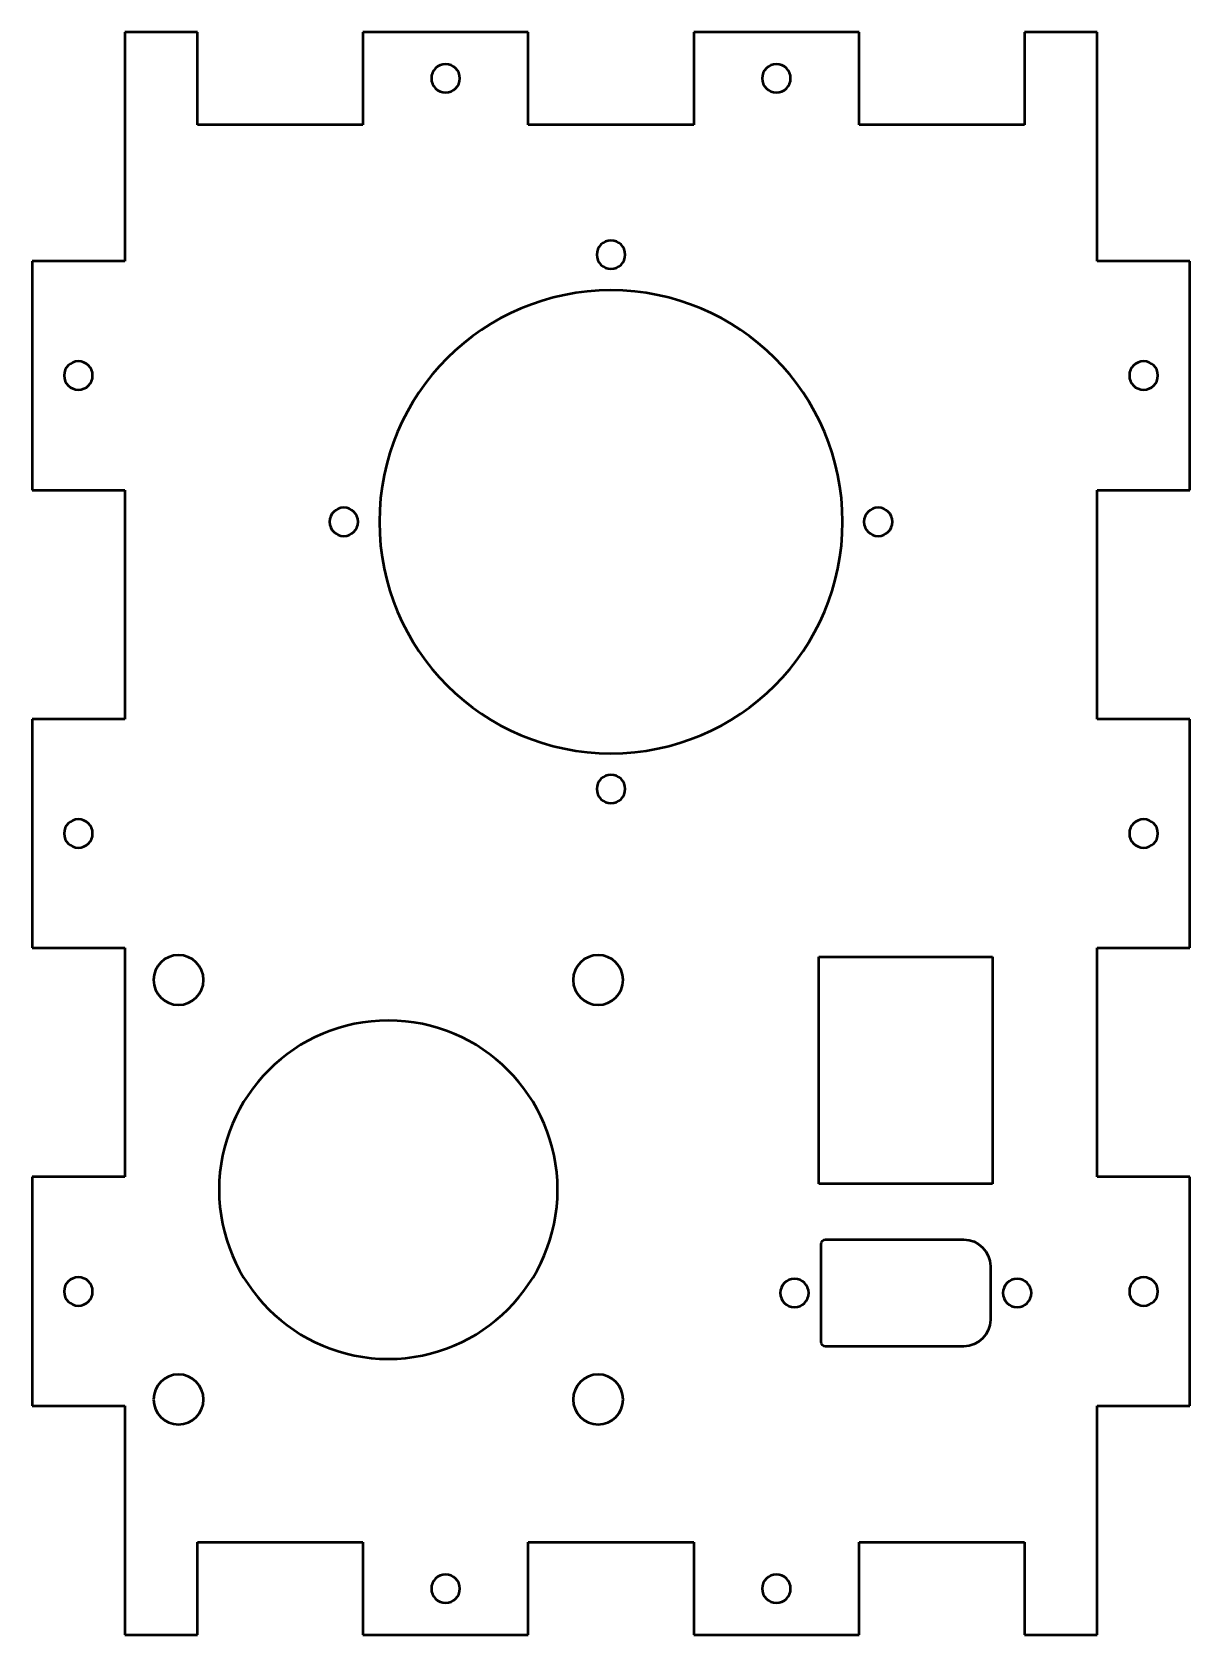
# Model space of a CAD drawing. Header units: millimetres. Extents: x 140 to 270, y 78 to 258.
import ezdxf

# ---------------------------------------------------------------- set-up
doc = ezdxf.new("R2010")
doc.units = ezdxf.units.MM
doc.header["$LTSCALE"] = 0.75
doc.layers.add('Visible', color=7, linetype='Continuous', lineweight=50)

msp = doc.modelspace()

# ---------------------------------------------------------------- linework, layer by layer
at = {"layer": 'Visible'}
for p, q in [((150.525463, 257.747715), (150.525463, 232.03343)), ((158.696892, 257.747715), (150.525463, 257.747715)), ((158.696892, 247.347715), (158.696892, 257.747715)), ((177.26832, 257.747715), (177.26832, 247.347715)), ((195.839749, 257.747715), (177.26832, 257.747715)), ((195.839749, 247.347715), (195.839749, 257.747715)), ((214.411177, 257.747715), (214.411177, 247.347715)), ((232.982606, 257.747715), (214.411177, 257.747715)), ((232.982606, 247.347715), (232.982606, 257.747715)), ((251.554035, 257.747715), (251.554035, 247.347715)), ((259.725463, 257.747715), (251.554035, 257.747715)), ((259.725463, 232.03343), (259.725463, 257.747715)), ((177.26832, 247.347715), (158.696892, 247.347715)), ((214.411177, 247.347715), (195.839749, 247.347715)), ((251.554035, 247.347715), (232.982606, 247.347715)), ((140.125463, 232.03343), (140.125463, 206.319144)), ((150.525463, 232.03343), (140.125463, 232.03343)), ((270.125463, 232.03343), (259.725463, 232.03343)), ((270.125463, 206.319144), (270.125463, 232.03343)), ((140.125463, 206.319144), (150.525463, 206.319144)), ((150.525463, 206.319144), (150.525463, 180.604858)), ((259.725463, 206.319144), (270.125463, 206.319144)), ((259.725463, 180.604858), (259.725463, 206.319144)), ((140.125463, 180.604858), (140.125463, 154.890572)), ((150.525463, 180.604858), (140.125463, 180.604858)), ((270.125463, 180.604858), (259.725463, 180.604858)), ((270.125463, 154.890572), (270.125463, 180.604858)), ((140.125463, 154.890572), (150.525463, 154.890572)), ((150.525463, 154.890572), (150.525463, 129.176287)), ((259.725463, 154.890572), (270.125463, 154.890572)), ((259.725463, 129.176287), (259.725463, 154.890572)), ((228.475463, 153.897715), (247.975463, 153.897715)), ((228.475463, 128.397715), (228.475463, 153.897715)), ((247.975463, 153.897715), (247.975463, 128.397715)), ((140.125463, 129.176287), (140.125463, 103.462001)), ((150.525463, 129.176287), (140.125463, 129.176287)), ((247.975463, 128.397715), (228.475463, 128.397715)), ((270.125463, 129.176287), (259.725463, 129.176287)), ((270.125463, 103.462001), (270.125463, 129.176287)), ((228.725463, 110.647715), (228.725463, 121.647715)), ((229.225463, 122.147715), (244.725463, 122.147715)), ((247.725463, 119.147715), (247.725463, 113.147715)), ((244.725463, 110.147715), (229.225463, 110.147715)), ((140.125463, 103.462001), (150.525463, 103.462001)), ((150.525463, 103.462001), (150.525463, 77.747715)), ((259.725463, 103.462001), (270.125463, 103.462001)), ((259.725463, 77.747715), (259.725463, 103.462001)), ((158.696892, 88.147715), (177.26832, 88.147715)), ((158.696892, 77.747715), (158.696892, 88.147715)), ((177.26832, 88.147715), (177.26832, 77.747715)), ((195.839749, 88.147715), (214.411177, 88.147715)), ((195.839749, 77.747715), (195.839749, 88.147715)), ((214.411177, 88.147715), (214.411177, 77.747715)), ((232.982606, 88.147715), (251.554035, 88.147715)), ((232.982606, 77.747715), (232.982606, 88.147715)), ((251.554035, 88.147715), (251.554035, 77.747715)), ((150.525463, 77.747715), (158.696892, 77.747715)), ((177.26832, 77.747715), (195.839749, 77.747715)), ((214.411177, 77.747715), (232.982606, 77.747715)), ((251.554035, 77.747715), (259.725463, 77.747715))]:
    msp.add_line(p, q, dxfattribs=at)
at = {"layer": 'Visible', "extrusion": (0, 0, -1)}
for centre, radius in [((-186.554035, 252.547715), 1.6), ((-223.696892, 252.547715), 1.6), ((-205.125463, 232.747715), 1.6), ((-205.125463, 202.747715), 26), ((-145.325463, 219.176287), 1.6), ((-264.925463, 219.176287), 1.6), ((-175.125463, 202.747715), 1.6), ((-235.125463, 202.747715), 1.6), ((-205.125463, 172.747715), 1.6), ((-145.325463, 167.747715), 1.6), ((-264.925463, 167.747715), 1.6), ((-156.575463, 151.297715), 2.8), ((-203.675463, 151.297715), 2.8), ((-180.125463, 127.747715), 19), ((-145.325463, 116.319144), 1.6), ((-225.725463, 116.147715), 1.6), ((-250.725463, 116.147715), 1.6), ((-264.925463, 116.319144), 1.6), ((-156.575463, 104.197715), 2.8), ((-203.675463, 104.197715), 2.8), ((-186.554035, 82.947715), 1.6), ((-223.696892, 82.947715), 1.6)]:
    msp.add_circle(centre, radius, dxfattribs=at)
for centre, radius, start, end in [((-229.225463, 121.647715), 0.5, 0, 90), ((-244.725463, 119.147715), 3, 90, 180), ((-244.725463, 113.147715), 3, 180, 270), ((-229.225463, 110.647715), 0.5, 270, 0)]:
    msp.add_arc(centre, radius, start, end, dxfattribs=at)

doc.saveas('drawing.dxf')
